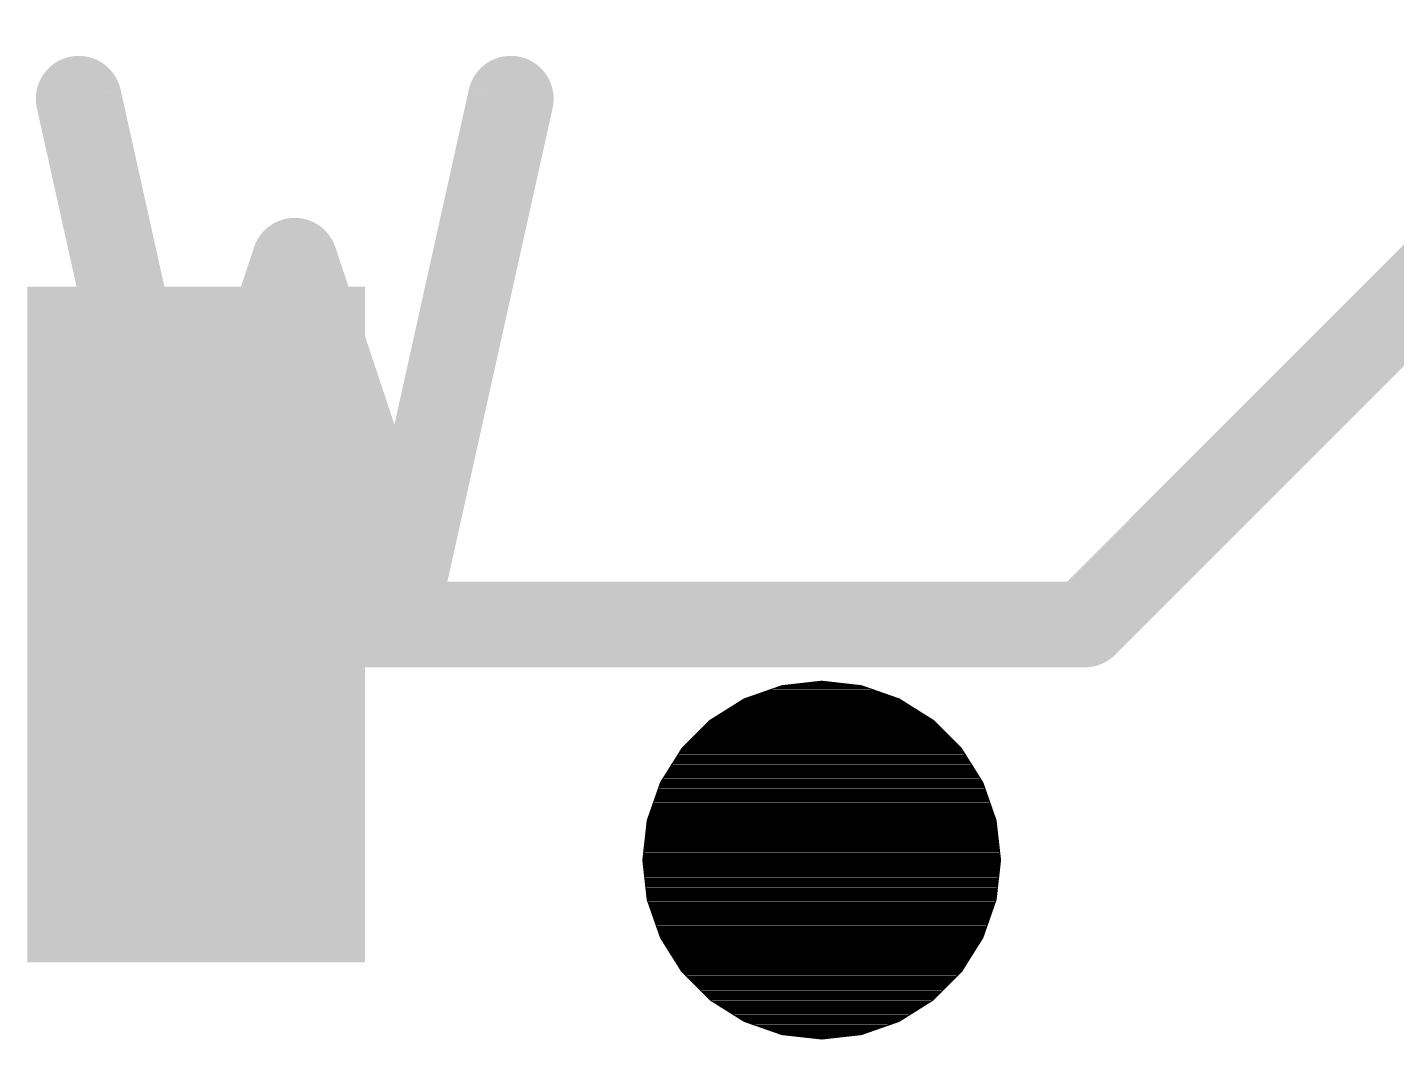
# Model space of a CAD drawing. Extents: x -15.2 to 71.4, y -14.5 to 36.9.
# Drawn here: x 39.705 to 42.138, y 10.952 to 12.751 of the extents above; entities that cross this region are included whole.
import ezdxf

# ---------------------------------------------------------------- set-up
doc = ezdxf.new("R2010")
doc.units = 0
for name, color, linetype in [('1', 12, 'CONTINUOUS'), ('21', 41, 'CONTINUOUS'), ('22', 40, 'CONTINUOUS'), ('51', 53, 'CONTINUOUS')]:
    doc.layers.add(name, color=color, linetype=linetype)

# ---------------------------------------------------------------- blocks, each defined once
blk = doc.blocks.new('RECT')
blk.add_solid([(-0.5, -0.5), (0.5, -0.5), (-0.5, 0.5), (0.5, 0.5)])

msp = doc.modelspace()

# ---------------------------------------------------------------- linework, layer by layer
at = {"layer": '1', "const_width": 0.1524}
for points in [[(43.014, 13.12), (41.584, 11.69)], [(41.584, 11.69), (40.005, 11.69)]]:
    msp.add_lwpolyline(points, dxfattribs=at)
at = {"layer": '1', "const_width": 0.0762}
for points in [[(40.005, 11.7281, 1), (40.005, 11.6519)], [(41.5571, 11.7169, 1), (41.6109, 11.6631)], [(41.584, 11.6519, 1), (41.584, 11.7281)]]:
    msp.add_lwpolyline(points, format="xyb", dxfattribs=at)
at = {"layer": '21', "const_width": 0.0025}
for points in [[(41.0456, 11.5808), (40.9785, 11.5573)], [(41.0438, 11.5802), (41.1887, 11.5802)], [(41.1163, 11.5888), (41.0456, 11.5808)], [(41.0626, 11.5827), (41.1699, 11.5827)], [(41.0852, 11.5853), (41.1473, 11.5853)], [(41.1077, 11.5878), (41.1248, 11.5878)], [(41.1869, 11.5808), (41.1163, 11.5888)], [(41.254, 11.5573), (41.1869, 11.5808)], [(40.9785, 11.5573), (40.9183, 11.5195)], [(40.9744, 11.5548), (41.2581, 11.5548)], [(40.9785, 11.5573), (41.254, 11.5573)], [(40.9857, 11.5598), (41.2468, 11.5598)], [(40.993, 11.5624), (41.2395, 11.5624)], [(41.0003, 11.5649), (41.2322, 11.5649)], [(41.0075, 11.5675), (41.225, 11.5675)], [(41.0148, 11.57), (41.2177, 11.57)], [(41.022, 11.5725), (41.2105, 11.5725)], [(41.0293, 11.5751), (41.2032, 11.5751)], [(41.0366, 11.5776), (41.1959, 11.5776)], [(41.3142, 11.5195), (41.254, 11.5573)], [(40.9381, 11.5319), (41.2945, 11.5319)], [(40.9421, 11.5344), (41.2904, 11.5344)], [(40.9461, 11.537), (41.2864, 11.537)], [(40.9502, 11.5395), (41.2823, 11.5395)], [(40.9542, 11.5421), (41.2783, 11.5421)], [(40.9583, 11.5446), (41.2742, 11.5446)], [(40.9623, 11.5471), (41.2702, 11.5471)], [(40.9664, 11.5497), (41.2661, 11.5497)], [(40.9704, 11.5522), (41.2621, 11.5522)], [(40.9183, 11.5195), (40.868, 11.4692)], [(40.9053, 11.5065), (41.3272, 11.5065)], [(40.9078, 11.509), (41.3247, 11.509)], [(40.9104, 11.5116), (41.3221, 11.5116)], [(40.9129, 11.5141), (41.3196, 11.5141)], [(40.9155, 11.5167), (41.317, 11.5167)], [(40.918, 11.5192), (41.3145, 11.5192)], [(40.9219, 11.5217), (41.3106, 11.5217)], [(40.9259, 11.5243), (41.3066, 11.5243)], [(40.93, 11.5268), (41.3025, 11.5268)], [(40.934, 11.5294), (41.2985, 11.5294)], [(41.3645, 11.4692), (41.3142, 11.5195)], [(40.8824, 11.4836), (41.3501, 11.4836)], [(40.885, 11.4862), (41.3475, 11.4862)], [(40.8875, 11.4887), (41.345, 11.4887)], [(40.8901, 11.4912), (41.3424, 11.4912)], [(40.8926, 11.4938), (41.3399, 11.4938)], [(40.8951, 11.4963), (41.3374, 11.4963)], [(40.8977, 11.4989), (41.3348, 11.4989)], [(40.9002, 11.5014), (41.3323, 11.5014)], [(40.9028, 11.5039), (41.3297, 11.5039)], [(40.868, 11.4692), (40.8302, 11.409)], [(40.8611, 11.4582), (41.3714, 11.4582)], [(40.8627, 11.4608), (41.3698, 11.4608)], [(40.8643, 11.4633), (41.3682, 11.4633)], [(40.8659, 11.4658), (41.3666, 11.4658)], [(40.8675, 11.4684), (41.365, 11.4684)], [(40.8697, 11.4709), (41.3628, 11.4709)], [(40.8723, 11.4735), (41.3602, 11.4735)], [(40.8748, 11.476), (41.3577, 11.476)], [(40.8774, 11.4785), (41.3551, 11.4785)], [(40.8799, 11.4811), (41.3526, 11.4811)], [(41.4023, 11.409), (41.3645, 11.4692)], [(40.8467, 11.4354), (41.3858, 11.4354)], [(40.8483, 11.4379), (41.3842, 11.4379)], [(40.8499, 11.4404), (41.3826, 11.4404)], [(40.8515, 11.443), (41.381, 11.443)], [(40.8531, 11.4455), (41.3794, 11.4455)], [(40.8547, 11.4481), (41.3778, 11.4481)], [(40.8563, 11.4506), (41.3762, 11.4506)], [(40.8579, 11.4531), (41.3746, 11.4531)], [(40.8595, 11.4557), (41.373, 11.4557)], [(40.8302, 11.409), (40.8067, 11.3419)], [(40.8308, 11.4099), (41.4017, 11.4099)], [(40.8324, 11.4125), (41.4001, 11.4125)], [(40.834, 11.415), (41.3985, 11.415)], [(40.8356, 11.4176), (41.3969, 11.4176)], [(40.8372, 11.4201), (41.3953, 11.4201)], [(40.8388, 11.4227), (41.3937, 11.4227)], [(40.8404, 11.4252), (41.3921, 11.4252)], [(40.842, 11.4277), (41.3905, 11.4277)], [(40.8436, 11.4303), (41.3889, 11.4303)], [(40.8452, 11.4328), (41.3874, 11.4328)], [(41.4258, 11.3419), (41.4023, 11.409)], [(40.8216, 11.3845), (41.4109, 11.3845)], [(40.8225, 11.3871), (41.41, 11.3871)], [(40.8234, 11.3896), (41.4091, 11.3896)], [(40.8243, 11.3922), (41.4082, 11.3922)], [(40.8252, 11.3947), (41.4073, 11.3947)], [(40.8261, 11.3972), (41.4064, 11.3972)], [(40.827, 11.3998), (41.4055, 11.3998)], [(40.8279, 11.4023), (41.4046, 11.4023)], [(40.8287, 11.4049), (41.4038, 11.4049)], [(40.8296, 11.4074), (41.4029, 11.4074)], [(40.8136, 11.3617), (41.4189, 11.3617)], [(40.8145, 11.3642), (41.418, 11.3642)], [(40.8154, 11.3668), (41.4171, 11.3668)], [(40.8163, 11.3693), (41.4162, 11.3693)], [(40.8172, 11.3718), (41.4153, 11.3718)], [(40.8181, 11.3744), (41.4144, 11.3744)], [(40.819, 11.3769), (41.4135, 11.3769)], [(40.8199, 11.3795), (41.4126, 11.3795)], [(40.8207, 11.382), (41.4118, 11.382)], [(40.8067, 11.3419), (40.7988, 11.2713)], [(40.8061, 11.3363), (41.4264, 11.3363)], [(40.8064, 11.3388), (41.4261, 11.3388)], [(40.8067, 11.3414), (41.4259, 11.3414)], [(40.8074, 11.3439), (41.4251, 11.3439)], [(40.8083, 11.3464), (41.4242, 11.3464)], [(40.8092, 11.349), (41.4233, 11.349)], [(40.8101, 11.3515), (41.4224, 11.3515)], [(40.811, 11.3541), (41.4215, 11.3541)], [(40.8119, 11.3566), (41.4207, 11.3566)], [(40.8127, 11.3591), (41.4198, 11.3591)], [(41.4338, 11.2713), (41.4258, 11.3419)], [(40.8035, 11.3134), (41.429, 11.3134)], [(40.8038, 11.3159), (41.4287, 11.3159)], [(40.8041, 11.3185), (41.4284, 11.3185)], [(40.8044, 11.321), (41.4281, 11.321)], [(40.8046, 11.3236), (41.4279, 11.3236)], [(40.8049, 11.3261), (41.4276, 11.3261)], [(40.8052, 11.3286), (41.4273, 11.3286)], [(40.8055, 11.3312), (41.427, 11.3312)], [(40.8058, 11.3337), (41.4267, 11.3337)], [(40.8006, 11.288), (41.4319, 11.288)], [(40.8009, 11.2905), (41.4316, 11.2905)], [(40.8012, 11.2931), (41.4313, 11.2931)], [(40.8015, 11.2956), (41.431, 11.2956)], [(40.8018, 11.2982), (41.4307, 11.2982)], [(40.8021, 11.3007), (41.4304, 11.3007)], [(40.8024, 11.3032), (41.4301, 11.3032)], [(40.8026, 11.3058), (41.4299, 11.3058)], [(40.8029, 11.3083), (41.4296, 11.3083)], [(40.8032, 11.3109), (41.4293, 11.3109)], [(40.7988, 11.2713), (40.8067, 11.2006)], [(40.7989, 11.2728), (41.4336, 11.2728)], [(40.7989, 11.2702), (41.4336, 11.2702)], [(40.7992, 11.2753), (41.4333, 11.2753)], [(40.7992, 11.2677), (41.4333, 11.2677)], [(40.7994, 11.2651), (41.4331, 11.2651)], [(40.7995, 11.2778), (41.433, 11.2778)], [(40.7998, 11.2804), (41.4327, 11.2804)], [(40.8001, 11.2829), (41.4324, 11.2829)], [(40.8004, 11.2855), (41.4322, 11.2855)], [(41.4258, 11.2006), (41.4338, 11.2713)], [(40.7997, 11.2626), (41.4328, 11.2626)], [(40.8, 11.26), (41.4325, 11.26)], [(40.8003, 11.2575), (41.4322, 11.2575)], [(40.8006, 11.255), (41.4319, 11.255)], [(40.8009, 11.2524), (41.4316, 11.2524)], [(40.8012, 11.2499), (41.4313, 11.2499)], [(40.8014, 11.2473), (41.4311, 11.2473)], [(40.8017, 11.2448), (41.4308, 11.2448)], [(40.802, 11.2423), (41.4305, 11.2423)], [(40.8023, 11.2397), (41.4302, 11.2397)], [(40.8026, 11.2372), (41.4299, 11.2372)], [(40.8029, 11.2346), (41.4296, 11.2346)], [(40.8032, 11.2321), (41.4293, 11.2321)], [(40.8034, 11.2296), (41.4291, 11.2296)], [(40.8037, 11.227), (41.4288, 11.227)], [(40.804, 11.2245), (41.4285, 11.2245)], [(40.8043, 11.2219), (41.4282, 11.2219)], [(40.8046, 11.2194), (41.4279, 11.2194)], [(40.8049, 11.2169), (41.4276, 11.2169)], [(40.8052, 11.2143), (41.4273, 11.2143)], [(40.8055, 11.2118), (41.427, 11.2118)], [(40.8057, 11.2092), (41.4268, 11.2092)], [(40.806, 11.2067), (41.4265, 11.2067)], [(40.8063, 11.2042), (41.4262, 11.2042)], [(40.8066, 11.2016), (41.4259, 11.2016)], [(40.8067, 11.2006), (40.8302, 11.1335)], [(40.8072, 11.1991), (41.4253, 11.1991)], [(40.8081, 11.1965), (41.4244, 11.1965)], [(40.809, 11.194), (41.4235, 11.194)], [(40.8099, 11.1915), (41.4226, 11.1915)], [(41.4023, 11.1335), (41.4258, 11.2006)], [(40.8108, 11.1889), (41.4217, 11.1889)], [(40.8117, 11.1864), (41.4208, 11.1864)], [(40.8126, 11.1838), (41.4199, 11.1838)], [(40.8135, 11.1813), (41.419, 11.1813)], [(40.8144, 11.1788), (41.4181, 11.1788)], [(40.8152, 11.1762), (41.4173, 11.1762)], [(40.8161, 11.1737), (41.4164, 11.1737)], [(40.817, 11.1711), (41.4155, 11.1711)], [(40.8179, 11.1686), (41.4146, 11.1686)], [(40.8188, 11.166), (41.4137, 11.166)], [(40.8197, 11.1635), (41.4128, 11.1635)], [(40.8206, 11.161), (41.4119, 11.161)], [(40.8215, 11.1584), (41.411, 11.1584)], [(40.8224, 11.1559), (41.4101, 11.1559)], [(40.8232, 11.1533), (41.4093, 11.1533)], [(40.8241, 11.1508), (41.4084, 11.1508)], [(40.825, 11.1483), (41.4075, 11.1483)], [(40.8259, 11.1457), (41.4066, 11.1457)], [(40.8268, 11.1432), (41.4057, 11.1432)], [(40.8277, 11.1406), (41.4048, 11.1406)], [(40.8286, 11.1381), (41.4039, 11.1381)], [(40.8295, 11.1356), (41.403, 11.1356)], [(40.8302, 11.1335), (40.868, 11.0733)], [(40.8305, 11.133), (41.402, 11.133)], [(40.8321, 11.1305), (41.4004, 11.1305)], [(40.8337, 11.1279), (41.3988, 11.1279)], [(40.8353, 11.1254), (41.3972, 11.1254)], [(40.8369, 11.1229), (41.3956, 11.1229)], [(40.8385, 11.1203), (41.394, 11.1203)], [(40.8401, 11.1178), (41.3924, 11.1178)], [(41.3645, 11.0733), (41.4023, 11.1335)], [(40.8417, 11.1152), (41.3908, 11.1152)], [(40.8433, 11.1127), (41.3892, 11.1127)], [(40.8449, 11.1102), (41.3876, 11.1102)], [(40.8465, 11.1076), (41.386, 11.1076)], [(40.848, 11.1051), (41.3845, 11.1051)], [(40.8496, 11.1025), (41.3829, 11.1025)], [(40.8512, 11.1), (41.3813, 11.1)], [(40.8528, 11.0975), (41.3797, 11.0975)], [(40.8544, 11.0949), (41.3781, 11.0949)], [(40.856, 11.0924), (41.3765, 11.0924)], [(40.8576, 11.0898), (41.3749, 11.0898)], [(40.8592, 11.0873), (41.3733, 11.0873)], [(40.8608, 11.0847), (41.3717, 11.0847)], [(40.8624, 11.0822), (41.3701, 11.0822)], [(40.864, 11.0797), (41.3685, 11.0797)], [(40.8656, 11.0771), (41.3669, 11.0771)], [(40.8672, 11.0746), (41.3653, 11.0746)], [(40.868, 11.0733), (40.9183, 11.023)], [(40.8693, 11.072), (41.3632, 11.072)], [(40.8718, 11.0695), (41.3607, 11.0695)], [(41.3142, 11.023), (41.3645, 11.0733)], [(40.8743, 11.067), (41.3582, 11.067)], [(40.8769, 11.0644), (41.3556, 11.0644)], [(40.8794, 11.0619), (41.3531, 11.0619)], [(40.882, 11.0593), (41.3505, 11.0593)], [(40.8845, 11.0568), (41.348, 11.0568)], [(40.8871, 11.0543), (41.3454, 11.0543)], [(40.8896, 11.0517), (41.3429, 11.0517)], [(40.8921, 11.0492), (41.3404, 11.0492)], [(40.8947, 11.0466), (41.3378, 11.0466)], [(40.8972, 11.0441), (41.3353, 11.0441)], [(40.8998, 11.0416), (41.3327, 11.0416)], [(40.9023, 11.039), (41.3302, 11.039)], [(40.9048, 11.0365), (41.3277, 11.0365)], [(40.9074, 11.0339), (41.3251, 11.0339)], [(40.9099, 11.0314), (41.3226, 11.0314)], [(40.9125, 11.0289), (41.32, 11.0289)], [(40.915, 11.0263), (41.3175, 11.0263)], [(40.9175, 11.0238), (41.315, 11.0238)], [(40.9183, 11.023), (40.9785, 10.9852)], [(40.9211, 11.0212), (41.3114, 11.0212)], [(41.254, 10.9852), (41.3142, 11.023)], [(40.9252, 11.0187), (41.3073, 11.0187)], [(40.9292, 11.0161), (41.3033, 11.0161)], [(40.9333, 11.0136), (41.2992, 11.0136)], [(40.9373, 11.0111), (41.2952, 11.0111)], [(40.9413, 11.0085), (41.2911, 11.0085)], [(40.9454, 11.006), (41.2871, 11.006)], [(40.9494, 11.0034), (41.2831, 11.0034)], [(40.9535, 11.0009), (41.279, 11.0009)], [(40.9575, 10.9984), (41.275, 10.9984)], [(40.9616, 10.9958), (41.2709, 10.9958)], [(40.9656, 10.9933), (41.2669, 10.9933)], [(40.9697, 10.9907), (41.2628, 10.9907)], [(40.9737, 10.9882), (41.2588, 10.9882)], [(40.9777, 10.9857), (41.2548, 10.9857)], [(40.9785, 10.9852), (41.0456, 10.9617)], [(40.9844, 10.9831), (41.2481, 10.9831)], [(40.9917, 10.9806), (41.2408, 10.9806)], [(40.9989, 10.978), (41.2336, 10.978)], [(41.0062, 10.9755), (41.2263, 10.9755)], [(41.0134, 10.973), (41.219, 10.973)], [(41.1869, 10.9617), (41.254, 10.9852)], [(41.0207, 10.9704), (41.2118, 10.9704)], [(41.028, 10.9679), (41.2045, 10.9679)], [(41.0352, 10.9653), (41.1973, 10.9653)], [(41.0425, 10.9628), (41.19, 10.9628)], [(41.0456, 10.9617), (41.1163, 10.9538)], [(41.0585, 10.9603), (41.174, 10.9603)], [(41.081, 10.9577), (41.1515, 10.9577)], [(41.1036, 10.9552), (41.1289, 10.9552)], [(41.1163, 10.9538), (41.1869, 10.9617)]]:
    msp.add_lwpolyline(points, dxfattribs=at)
at = {"layer": '21', "const_width": 0.0013}
for points in [[(41.0438, 11.5808, 1), (41.0438, 11.5795)], [(41.0455, 11.5814, 1), (41.0457, 11.5802)], [(41.0458, 11.5802, 1), (41.0454, 11.5814)], [(41.0626, 11.5833, 1), (41.0626, 11.5821)], [(41.0852, 11.5859, 1), (41.0852, 11.5846)], [(41.1077, 11.5884, 1), (41.1077, 11.5872)], [(41.1163, 11.5894, 1), (41.1162, 11.5881)], [(41.1163, 11.5881, 1), (41.1162, 11.5894)], [(41.1248, 11.5872, 1), (41.1248, 11.5884)], [(41.1473, 11.5846, 1), (41.1473, 11.5859)], [(41.1699, 11.5821, 1), (41.1699, 11.5833)], [(41.1871, 11.5814, 1), (41.1867, 11.5802)], [(41.1868, 11.5802, 1), (41.187, 11.5814)], [(41.1887, 11.5795, 1), (41.1887, 11.5808)], [(40.9744, 11.5554, 1), (40.9744, 11.5541)], [(40.9783, 11.5579, 1), (40.9787, 11.5567)], [(40.9785, 11.5579, 1), (40.9785, 11.5567)], [(40.9788, 11.5568, 1), (40.9782, 11.5578)], [(40.9857, 11.5605, 1), (40.9857, 11.5592)], [(40.993, 11.563, 1), (40.993, 11.5617)], [(41.0003, 11.5656, 1), (41.0003, 11.5643)], [(41.0075, 11.5681, 1), (41.0075, 11.5668)], [(41.0148, 11.5706, 1), (41.0148, 11.5694)], [(41.022, 11.5732, 1), (41.022, 11.5719)], [(41.0293, 11.5757, 1), (41.0293, 11.5745)], [(41.0366, 11.5783, 1), (41.0366, 11.577)], [(41.1959, 11.577, 1), (41.1959, 11.5783)], [(41.2032, 11.5745, 1), (41.2032, 11.5757)], [(41.2105, 11.5719, 1), (41.2105, 11.5732)], [(41.2177, 11.5694, 1), (41.2177, 11.5706)], [(41.225, 11.5668, 1), (41.225, 11.5681)], [(41.2322, 11.5643, 1), (41.2322, 11.5656)], [(41.2395, 11.5617, 1), (41.2395, 11.563)], [(41.2468, 11.5592, 1), (41.2468, 11.5605)], [(41.2543, 11.5578, 1), (41.2537, 11.5568)], [(41.2538, 11.5567, 1), (41.2542, 11.5579)], [(41.254, 11.5567, 1), (41.254, 11.5579)], [(41.2581, 11.5541, 1), (41.2581, 11.5554)], [(40.9381, 11.5325, 1), (40.9381, 11.5313)], [(40.9421, 11.5351, 1), (40.9421, 11.5338)], [(40.9461, 11.5376, 1), (40.9461, 11.5363)], [(40.9502, 11.5402, 1), (40.9502, 11.5389)], [(40.9542, 11.5427, 1), (40.9542, 11.5414)], [(40.9583, 11.5452, 1), (40.9583, 11.544)], [(40.9623, 11.5478, 1), (40.9623, 11.5465)], [(40.9664, 11.5503, 1), (40.9664, 11.549)], [(40.9704, 11.5529, 1), (40.9704, 11.5516)], [(41.2621, 11.5516, 1), (41.2621, 11.5529)], [(41.2661, 11.549, 1), (41.2661, 11.5503)], [(41.2702, 11.5465, 1), (41.2702, 11.5478)], [(41.2742, 11.544, 1), (41.2742, 11.5452)], [(41.2783, 11.5414, 1), (41.2783, 11.5427)], [(41.2823, 11.5389, 1), (41.2823, 11.5402)], [(41.2864, 11.5363, 1), (41.2864, 11.5376)], [(41.2904, 11.5338, 1), (41.2904, 11.5351)], [(41.2945, 11.5313, 1), (41.2945, 11.5325)], [(40.9053, 11.5071, 1), (40.9053, 11.5059)], [(40.9078, 11.5097, 1), (40.9078, 11.5084)], [(40.9104, 11.5122, 1), (40.9104, 11.5109)], [(40.9129, 11.5147, 1), (40.9129, 11.5135)], [(40.9155, 11.5173, 1), (40.9155, 11.516)], [(40.918, 11.5198, 1), (40.918, 11.5186)], [(40.918, 11.52, 1), (40.9186, 11.5189)], [(40.9187, 11.519, 1), (40.9178, 11.5199)], [(40.9219, 11.5224, 1), (40.9219, 11.5211)], [(40.9259, 11.5249, 1), (40.9259, 11.5236)], [(40.93, 11.5275, 1), (40.93, 11.5262)], [(40.934, 11.53, 1), (40.934, 11.5287)], [(41.2985, 11.5287, 1), (41.2985, 11.53)], [(41.3025, 11.5262, 1), (41.3025, 11.5275)], [(41.3066, 11.5236, 1), (41.3066, 11.5249)], [(41.3106, 11.5211, 1), (41.3106, 11.5224)], [(41.3147, 11.5199, 1), (41.3138, 11.519)], [(41.3139, 11.5189, 1), (41.3145, 11.52)], [(41.3145, 11.5186, 1), (41.3145, 11.5198)], [(41.317, 11.516, 1), (41.317, 11.5173)], [(41.3196, 11.5135, 1), (41.3196, 11.5147)], [(41.3221, 11.5109, 1), (41.3221, 11.5122)], [(41.3247, 11.5084, 1), (41.3247, 11.5097)], [(41.3272, 11.5059, 1), (41.3272, 11.5071)], [(40.8824, 11.4843, 1), (40.8824, 11.483)], [(40.885, 11.4868, 1), (40.885, 11.4855)], [(40.8875, 11.4893, 1), (40.8875, 11.4881)], [(40.8901, 11.4919, 1), (40.8901, 11.4906)], [(40.8926, 11.4944, 1), (40.8926, 11.4932)], [(40.8951, 11.497, 1), (40.8951, 11.4957)], [(40.8977, 11.4995, 1), (40.8977, 11.4982)], [(40.9002, 11.502, 1), (40.9002, 11.5008)], [(40.9028, 11.5046, 1), (40.9028, 11.5033)], [(41.3297, 11.5033, 1), (41.3297, 11.5046)], [(41.3323, 11.5008, 1), (41.3323, 11.502)], [(41.3348, 11.4982, 1), (41.3348, 11.4995)], [(41.3374, 11.4957, 1), (41.3374, 11.497)], [(41.3399, 11.4932, 1), (41.3399, 11.4944)], [(41.3424, 11.4906, 1), (41.3424, 11.4919)], [(41.345, 11.4881, 1), (41.345, 11.4893)], [(41.3475, 11.4855, 1), (41.3475, 11.4868)], [(41.3501, 11.483, 1), (41.3501, 11.4843)], [(40.8611, 11.4589, 1), (40.8611, 11.4576)], [(40.8627, 11.4614, 1), (40.8627, 11.4601)], [(40.8643, 11.4639, 1), (40.8643, 11.4627)], [(40.8659, 11.4665, 1), (40.8659, 11.4652)], [(40.8675, 11.469, 1), (40.8675, 11.4677)], [(40.8686, 11.4689, 1), (40.8675, 11.4695)], [(40.8676, 11.4697, 1), (40.8685, 11.4688)], [(40.8697, 11.4716, 1), (40.8697, 11.4703)], [(40.8723, 11.4741, 1), (40.8723, 11.4728)], [(40.8748, 11.4766, 1), (40.8748, 11.4754)], [(40.8774, 11.4792, 1), (40.8774, 11.4779)], [(40.8799, 11.4817, 1), (40.8799, 11.4804)], [(41.3526, 11.4804, 1), (41.3526, 11.4817)], [(41.3551, 11.4779, 1), (41.3551, 11.4792)], [(41.3577, 11.4754, 1), (41.3577, 11.4766)], [(41.3602, 11.4728, 1), (41.3602, 11.4741)], [(41.3628, 11.4703, 1), (41.3628, 11.4716)], [(41.365, 11.4695, 1), (41.3639, 11.4689)], [(41.364, 11.4688, 1), (41.3649, 11.4697)], [(41.365, 11.4677, 1), (41.365, 11.469)], [(41.3666, 11.4652, 1), (41.3666, 11.4665)], [(41.3682, 11.4627, 1), (41.3682, 11.4639)], [(41.3698, 11.4601, 1), (41.3698, 11.4614)], [(41.3714, 11.4576, 1), (41.3714, 11.4589)], [(40.8467, 11.436, 1), (40.8467, 11.4347)], [(40.8483, 11.4385, 1), (40.8483, 11.4373)], [(40.8499, 11.4411, 1), (40.8499, 11.4398)], [(40.8515, 11.4436, 1), (40.8515, 11.4423)], [(40.8531, 11.4462, 1), (40.8531, 11.4449)], [(40.8547, 11.4487, 1), (40.8547, 11.4474)], [(40.8563, 11.4512, 1), (40.8563, 11.45)], [(40.8579, 11.4538, 1), (40.8579, 11.4525)], [(40.8595, 11.4563, 1), (40.8595, 11.455)], [(41.373, 11.455, 1), (41.373, 11.4563)], [(41.3746, 11.4525, 1), (41.3746, 11.4538)], [(41.3762, 11.45, 1), (41.3762, 11.4512)], [(41.3778, 11.4474, 1), (41.3778, 11.4487)], [(41.3794, 11.4449, 1), (41.3794, 11.4462)], [(41.381, 11.4423, 1), (41.381, 11.4436)], [(41.3826, 11.4398, 1), (41.3826, 11.4411)], [(41.3842, 11.4373, 1), (41.3842, 11.4385)], [(41.3858, 11.4347, 1), (41.3858, 11.436)], [(40.8308, 11.4088, 1), (40.8296, 11.4092)], [(40.8297, 11.4093, 1), (40.8307, 11.4087)], [(40.8308, 11.4106, 1), (40.8308, 11.4093)], [(40.8324, 11.4131, 1), (40.8324, 11.4119)], [(40.834, 11.4157, 1), (40.834, 11.4144)], [(40.8356, 11.4182, 1), (40.8356, 11.4169)], [(40.8372, 11.4207, 1), (40.8372, 11.4195)], [(40.8388, 11.4233, 1), (40.8388, 11.422)], [(40.8404, 11.4258, 1), (40.8404, 11.4246)], [(40.842, 11.4284, 1), (40.842, 11.4271)], [(40.8436, 11.4309, 1), (40.8436, 11.4296)], [(40.8452, 11.4334, 1), (40.8452, 11.4322)], [(41.3874, 11.4322, 1), (41.3874, 11.4334)], [(41.3889, 11.4296, 1), (41.3889, 11.4309)], [(41.3905, 11.4271, 1), (41.3905, 11.4284)], [(41.3921, 11.4246, 1), (41.3921, 11.4258)], [(41.3937, 11.422, 1), (41.3937, 11.4233)], [(41.3953, 11.4195, 1), (41.3953, 11.4207)], [(41.3969, 11.4169, 1), (41.3969, 11.4182)], [(41.3985, 11.4144, 1), (41.3985, 11.4157)], [(41.4001, 11.4119, 1), (41.4001, 11.4131)], [(41.4017, 11.4093, 1), (41.4017, 11.4106)], [(41.4029, 11.4092, 1), (41.4017, 11.4088)], [(41.4018, 11.4087, 1), (41.4028, 11.4093)], [(40.8216, 11.3852, 1), (40.8216, 11.3839)], [(40.8225, 11.3877, 1), (40.8225, 11.3864)], [(40.8234, 11.3903, 1), (40.8234, 11.389)], [(40.8243, 11.3928, 1), (40.8243, 11.3915)], [(40.8252, 11.3953, 1), (40.8252, 11.3941)], [(40.8261, 11.3979, 1), (40.8261, 11.3966)], [(40.827, 11.4004, 1), (40.827, 11.3991)], [(40.8279, 11.403, 1), (40.8279, 11.4017)], [(40.8287, 11.4055, 1), (40.8287, 11.4042)], [(40.8296, 11.408, 1), (40.8296, 11.4068)], [(41.4029, 11.4068, 1), (41.4029, 11.408)], [(41.4038, 11.4042, 1), (41.4038, 11.4055)], [(41.4046, 11.4017, 1), (41.4046, 11.403)], [(41.4055, 11.3991, 1), (41.4055, 11.4004)], [(41.4064, 11.3966, 1), (41.4064, 11.3979)], [(41.4073, 11.3941, 1), (41.4073, 11.3953)], [(41.4082, 11.3915, 1), (41.4082, 11.3928)], [(41.4091, 11.389, 1), (41.4091, 11.3903)], [(41.41, 11.3864, 1), (41.41, 11.3877)], [(41.4109, 11.3839, 1), (41.4109, 11.3852)], [(40.8136, 11.3623, 1), (40.8136, 11.361)], [(40.8145, 11.3649, 1), (40.8145, 11.3636)], [(40.8154, 11.3674, 1), (40.8154, 11.3661)], [(40.8163, 11.3699, 1), (40.8163, 11.3687)], [(40.8172, 11.3725, 1), (40.8172, 11.3712)], [(40.8181, 11.375, 1), (40.8181, 11.3737)], [(40.819, 11.3776, 1), (40.819, 11.3763)], [(40.8199, 11.3801, 1), (40.8199, 11.3788)], [(40.8207, 11.3826, 1), (40.8207, 11.3814)], [(41.4118, 11.3814, 1), (41.4118, 11.3826)], [(41.4126, 11.3788, 1), (41.4126, 11.3801)], [(41.4135, 11.3763, 1), (41.4135, 11.3776)], [(41.4144, 11.3737, 1), (41.4144, 11.375)], [(41.4153, 11.3712, 1), (41.4153, 11.3725)], [(41.4162, 11.3687, 1), (41.4162, 11.3699)], [(41.4171, 11.3661, 1), (41.4171, 11.3674)], [(41.418, 11.3636, 1), (41.418, 11.3649)], [(41.4189, 11.361, 1), (41.4189, 11.3623)], [(40.8061, 11.3369, 1), (40.8061, 11.3356)], [(40.8064, 11.3394, 1), (40.8064, 11.3382)], [(40.8061, 11.3421, 1), (40.8073, 11.3417)], [(40.8067, 11.342, 1), (40.8067, 11.3407)], [(40.8073, 11.3418, 1), (40.8061, 11.342)], [(40.8074, 11.3445, 1), (40.8074, 11.3433)], [(40.8083, 11.3471, 1), (40.8083, 11.3458)], [(40.8092, 11.3496, 1), (40.8092, 11.3483)], [(40.8101, 11.3521, 1), (40.8101, 11.3509)], [(40.811, 11.3547, 1), (40.811, 11.3534)], [(40.8119, 11.3572, 1), (40.8119, 11.356)], [(40.8127, 11.3598, 1), (40.8127, 11.3585)], [(41.4198, 11.3585, 1), (41.4198, 11.3598)], [(41.4207, 11.356, 1), (41.4207, 11.3572)], [(41.4215, 11.3534, 1), (41.4215, 11.3547)], [(41.4224, 11.3509, 1), (41.4224, 11.3521)], [(41.4233, 11.3483, 1), (41.4233, 11.3496)], [(41.4242, 11.3458, 1), (41.4242, 11.3471)], [(41.4251, 11.3433, 1), (41.4251, 11.3445)], [(41.4264, 11.342, 1), (41.4252, 11.3418)], [(41.4252, 11.3417, 1), (41.4264, 11.3421)], [(41.4259, 11.3407, 1), (41.4259, 11.342)], [(41.4261, 11.3382, 1), (41.4261, 11.3394)], [(41.4264, 11.3356, 1), (41.4264, 11.3369)], [(40.8035, 11.314, 1), (40.8035, 11.3128)], [(40.8038, 11.3166, 1), (40.8038, 11.3153)], [(40.8041, 11.3191, 1), (40.8041, 11.3178)], [(40.8044, 11.3217, 1), (40.8044, 11.3204)], [(40.8046, 11.3242, 1), (40.8046, 11.3229)], [(40.8049, 11.3267, 1), (40.8049, 11.3255)], [(40.8052, 11.3293, 1), (40.8052, 11.328)], [(40.8055, 11.3318, 1), (40.8055, 11.3306)], [(40.8058, 11.3344, 1), (40.8058, 11.3331)], [(41.4267, 11.3331, 1), (41.4267, 11.3344)], [(41.427, 11.3306, 1), (41.427, 11.3318)], [(41.4273, 11.328, 1), (41.4273, 11.3293)], [(41.4276, 11.3255, 1), (41.4276, 11.3267)], [(41.4279, 11.3229, 1), (41.4279, 11.3242)], [(41.4281, 11.3204, 1), (41.4281, 11.3217)], [(41.4284, 11.3178, 1), (41.4284, 11.3191)], [(41.4287, 11.3153, 1), (41.4287, 11.3166)], [(41.429, 11.3128, 1), (41.429, 11.314)], [(40.8006, 11.2886, 1), (40.8006, 11.2874)], [(40.8009, 11.2912, 1), (40.8009, 11.2899)], [(40.8012, 11.2937, 1), (40.8012, 11.2924)], [(40.8015, 11.2963, 1), (40.8015, 11.295)], [(40.8018, 11.2988, 1), (40.8018, 11.2975)], [(40.8021, 11.3013, 1), (40.8021, 11.3001)], [(40.8024, 11.3039, 1), (40.8024, 11.3026)], [(40.8026, 11.3064, 1), (40.8026, 11.3051)], [(40.8029, 11.309, 1), (40.8029, 11.3077)], [(40.8032, 11.3115, 1), (40.8032, 11.3102)], [(41.4293, 11.3102, 1), (41.4293, 11.3115)], [(41.4296, 11.3077, 1), (41.4296, 11.309)], [(41.4299, 11.3051, 1), (41.4299, 11.3064)], [(41.4301, 11.3026, 1), (41.4301, 11.3039)], [(41.4304, 11.3001, 1), (41.4304, 11.3013)], [(41.4307, 11.2975, 1), (41.4307, 11.2988)], [(41.431, 11.295, 1), (41.431, 11.2963)], [(41.4313, 11.2924, 1), (41.4313, 11.2937)], [(41.4316, 11.2899, 1), (41.4316, 11.2912)], [(41.4319, 11.2874, 1), (41.4319, 11.2886)], [(40.7994, 11.2713, 1), (40.7981, 11.2712)], [(40.7981, 11.2713, 1), (40.7994, 11.2712)], [(40.7989, 11.2734, 1), (40.7989, 11.2721)], [(40.7989, 11.2708, 1), (40.7989, 11.2696)], [(40.7992, 11.2683, 1), (40.7992, 11.267)], [(40.7992, 11.2759, 1), (40.7992, 11.2747)], [(40.7994, 11.2658, 1), (40.7994, 11.2645)], [(40.7995, 11.2785, 1), (40.7995, 11.2772)], [(40.7998, 11.281, 1), (40.7998, 11.2797)], [(40.8001, 11.2836, 1), (40.8001, 11.2823)], [(40.8004, 11.2861, 1), (40.8004, 11.2848)], [(41.4322, 11.2848, 1), (41.4322, 11.2861)], [(41.4324, 11.2823, 1), (41.4324, 11.2836)], [(41.4327, 11.2797, 1), (41.4327, 11.281)], [(41.433, 11.2772, 1), (41.433, 11.2785)], [(41.4344, 11.2712, 1), (41.4331, 11.2713)], [(41.4331, 11.2712, 1), (41.4344, 11.2713)], [(41.4331, 11.2645, 1), (41.4331, 11.2658)], [(41.4333, 11.2747, 1), (41.4333, 11.2759)], [(41.4333, 11.267, 1), (41.4333, 11.2683)], [(41.4336, 11.2721, 1), (41.4336, 11.2734)], [(41.4336, 11.2696, 1), (41.4336, 11.2708)], [(40.7997, 11.2632, 1), (40.7997, 11.262)], [(40.8, 11.2607, 1), (40.8, 11.2594)], [(40.8003, 11.2581, 1), (40.8003, 11.2569)], [(40.8006, 11.2556, 1), (40.8006, 11.2543)], [(40.8009, 11.2531, 1), (40.8009, 11.2518)], [(40.8012, 11.2505, 1), (40.8012, 11.2493)], [(40.8014, 11.248, 1), (40.8014, 11.2467)], [(40.8017, 11.2454, 1), (40.8017, 11.2442)], [(40.802, 11.2429, 1), (40.802, 11.2416)], [(40.8023, 11.2404, 1), (40.8023, 11.2391)], [(41.4302, 11.2391, 1), (41.4302, 11.2404)], [(41.4305, 11.2416, 1), (41.4305, 11.2429)], [(41.4308, 11.2442, 1), (41.4308, 11.2454)], [(41.4311, 11.2467, 1), (41.4311, 11.248)], [(41.4313, 11.2493, 1), (41.4313, 11.2505)], [(41.4316, 11.2518, 1), (41.4316, 11.2531)], [(41.4319, 11.2543, 1), (41.4319, 11.2556)], [(41.4322, 11.2569, 1), (41.4322, 11.2581)], [(41.4325, 11.2594, 1), (41.4325, 11.2607)], [(41.4328, 11.262, 1), (41.4328, 11.2632)], [(40.8026, 11.2378, 1), (40.8026, 11.2365)], [(40.8029, 11.2353, 1), (40.8029, 11.234)], [(40.8032, 11.2327, 1), (40.8032, 11.2315)], [(40.8034, 11.2302, 1), (40.8034, 11.2289)], [(40.8037, 11.2277, 1), (40.8037, 11.2264)], [(40.804, 11.2251, 1), (40.804, 11.2238)], [(40.8043, 11.2226, 1), (40.8043, 11.2213)], [(40.8046, 11.22, 1), (40.8046, 11.2188)], [(40.8049, 11.2175, 1), (40.8049, 11.2162)], [(40.8052, 11.215, 1), (40.8052, 11.2137)], [(41.4273, 11.2137, 1), (41.4273, 11.215)], [(41.4276, 11.2162, 1), (41.4276, 11.2175)], [(41.4279, 11.2188, 1), (41.4279, 11.22)], [(41.4282, 11.2213, 1), (41.4282, 11.2226)], [(41.4285, 11.2238, 1), (41.4285, 11.2251)], [(41.4288, 11.2264, 1), (41.4288, 11.2277)], [(41.4291, 11.2289, 1), (41.4291, 11.2302)], [(41.4293, 11.2315, 1), (41.4293, 11.2327)], [(41.4296, 11.234, 1), (41.4296, 11.2353)], [(41.4299, 11.2365, 1), (41.4299, 11.2378)], [(40.8055, 11.2124, 1), (40.8055, 11.2111)], [(40.8057, 11.2099, 1), (40.8057, 11.2086)], [(40.806, 11.2073, 1), (40.806, 11.2061)], [(40.8063, 11.2048, 1), (40.8063, 11.2035)], [(40.8066, 11.2023, 1), (40.8066, 11.201)], [(40.8073, 11.2008, 1), (40.8061, 11.2004)], [(40.8061, 11.2005, 1), (40.8073, 11.2007)], [(40.8072, 11.1997, 1), (40.8072, 11.1984)], [(40.8081, 11.1972, 1), (40.8081, 11.1959)], [(40.809, 11.1946, 1), (40.809, 11.1934)], [(40.8099, 11.1921, 1), (40.8099, 11.1908)], [(41.4226, 11.1908, 1), (41.4226, 11.1921)], [(41.4235, 11.1934, 1), (41.4235, 11.1946)], [(41.4244, 11.1959, 1), (41.4244, 11.1972)], [(41.4264, 11.2004, 1), (41.4252, 11.2008)], [(41.4252, 11.2007, 1), (41.4264, 11.2005)], [(41.4253, 11.1984, 1), (41.4253, 11.1997)], [(41.4259, 11.201, 1), (41.4259, 11.2023)], [(41.4262, 11.2035, 1), (41.4262, 11.2048)], [(41.4265, 11.2061, 1), (41.4265, 11.2073)], [(41.4268, 11.2086, 1), (41.4268, 11.2099)], [(41.427, 11.2111, 1), (41.427, 11.2124)], [(40.8108, 11.1895, 1), (40.8108, 11.1883)], [(40.8117, 11.187, 1), (40.8117, 11.1857)], [(40.8126, 11.1845, 1), (40.8126, 11.1832)], [(40.8135, 11.1819, 1), (40.8135, 11.1807)], [(40.8144, 11.1794, 1), (40.8144, 11.1781)], [(40.8152, 11.1768, 1), (40.8152, 11.1756)], [(40.8161, 11.1743, 1), (40.8161, 11.173)], [(40.817, 11.1718, 1), (40.817, 11.1705)], [(40.8179, 11.1692, 1), (40.8179, 11.168)], [(40.8188, 11.1667, 1), (40.8188, 11.1654)], [(41.4137, 11.1654, 1), (41.4137, 11.1667)], [(41.4146, 11.168, 1), (41.4146, 11.1692)], [(41.4155, 11.1705, 1), (41.4155, 11.1718)], [(41.4164, 11.173, 1), (41.4164, 11.1743)], [(41.4173, 11.1756, 1), (41.4173, 11.1768)], [(41.4181, 11.1781, 1), (41.4181, 11.1794)], [(41.419, 11.1807, 1), (41.419, 11.1819)], [(41.4199, 11.1832, 1), (41.4199, 11.1845)], [(41.4208, 11.1857, 1), (41.4208, 11.187)], [(41.4217, 11.1883, 1), (41.4217, 11.1895)], [(40.8197, 11.1641, 1), (40.8197, 11.1629)], [(40.8206, 11.1616, 1), (40.8206, 11.1603)], [(40.8215, 11.1591, 1), (40.8215, 11.1578)], [(40.8224, 11.1565, 1), (40.8224, 11.1552)], [(40.8232, 11.154, 1), (40.8232, 11.1527)], [(40.8241, 11.1514, 1), (40.8241, 11.1502)], [(40.825, 11.1489, 1), (40.825, 11.1476)], [(40.8259, 11.1464, 1), (40.8259, 11.1451)], [(40.8268, 11.1438, 1), (40.8268, 11.1425)], [(41.4057, 11.1425, 1), (41.4057, 11.1438)], [(41.4066, 11.1451, 1), (41.4066, 11.1464)], [(41.4075, 11.1476, 1), (41.4075, 11.1489)], [(41.4084, 11.1502, 1), (41.4084, 11.1514)], [(41.4093, 11.1527, 1), (41.4093, 11.154)], [(41.4101, 11.1552, 1), (41.4101, 11.1565)], [(41.411, 11.1578, 1), (41.411, 11.1591)], [(41.4119, 11.1603, 1), (41.4119, 11.1616)], [(41.4128, 11.1629, 1), (41.4128, 11.1641)], [(40.8277, 11.1413, 1), (40.8277, 11.14)], [(40.8286, 11.1387, 1), (40.8286, 11.1375)], [(40.8295, 11.1362, 1), (40.8295, 11.1349)], [(40.8296, 11.1333, 1), (40.8308, 11.1337)], [(40.8307, 11.1338, 1), (40.8297, 11.1332)], [(40.8305, 11.1337, 1), (40.8305, 11.1324)], [(40.8321, 11.1311, 1), (40.8321, 11.1298)], [(40.8337, 11.1286, 1), (40.8337, 11.1273)], [(40.8353, 11.126, 1), (40.8353, 11.1248)], [(40.8369, 11.1235, 1), (40.8369, 11.1222)], [(40.8385, 11.121, 1), (40.8385, 11.1197)], [(40.8401, 11.1184, 1), (40.8401, 11.1171)], [(41.3924, 11.1171, 1), (41.3924, 11.1184)], [(41.394, 11.1197, 1), (41.394, 11.121)], [(41.3956, 11.1222, 1), (41.3956, 11.1235)], [(41.3972, 11.1248, 1), (41.3972, 11.126)], [(41.3988, 11.1273, 1), (41.3988, 11.1286)], [(41.4004, 11.1298, 1), (41.4004, 11.1311)], [(41.4017, 11.1337, 1), (41.4029, 11.1333)], [(41.4028, 11.1332, 1), (41.4018, 11.1338)], [(41.402, 11.1324, 1), (41.402, 11.1337)], [(41.403, 11.1349, 1), (41.403, 11.1362)], [(41.4039, 11.1375, 1), (41.4039, 11.1387)], [(41.4048, 11.14, 1), (41.4048, 11.1413)], [(40.8417, 11.1159, 1), (40.8417, 11.1146)], [(40.8433, 11.1133, 1), (40.8433, 11.1121)], [(40.8449, 11.1108, 1), (40.8449, 11.1095)], [(40.8465, 11.1082, 1), (40.8465, 11.107)], [(40.848, 11.1057, 1), (40.848, 11.1044)], [(40.8496, 11.1032, 1), (40.8496, 11.1019)], [(40.8512, 11.1006, 1), (40.8512, 11.0994)], [(40.8528, 11.0981, 1), (40.8528, 11.0968)], [(40.8544, 11.0955, 1), (40.8544, 11.0943)], [(40.856, 11.093, 1), (40.856, 11.0917)], [(41.3765, 11.0917, 1), (41.3765, 11.093)], [(41.3781, 11.0943, 1), (41.3781, 11.0955)], [(41.3797, 11.0968, 1), (41.3797, 11.0981)], [(41.3813, 11.0994, 1), (41.3813, 11.1006)], [(41.3829, 11.1019, 1), (41.3829, 11.1032)], [(41.3845, 11.1044, 1), (41.3845, 11.1057)], [(41.386, 11.107, 1), (41.386, 11.1082)], [(41.3876, 11.1095, 1), (41.3876, 11.1108)], [(41.3892, 11.1121, 1), (41.3892, 11.1133)], [(41.3908, 11.1146, 1), (41.3908, 11.1159)], [(40.8576, 11.0905, 1), (40.8576, 11.0892)], [(40.8592, 11.0879, 1), (40.8592, 11.0867)], [(40.8608, 11.0854, 1), (40.8608, 11.0841)], [(40.8624, 11.0828, 1), (40.8624, 11.0816)], [(40.864, 11.0803, 1), (40.864, 11.079)], [(40.8656, 11.0778, 1), (40.8656, 11.0765)], [(40.8672, 11.0752, 1), (40.8672, 11.0739)], [(40.8685, 11.0737, 1), (40.8676, 11.0728)], [(40.8675, 11.073, 1), (40.8686, 11.0736)], [(40.8693, 11.0727, 1), (40.8693, 11.0714)], [(40.8718, 11.0701, 1), (40.8718, 11.0689)], [(41.3607, 11.0689, 1), (41.3607, 11.0701)], [(41.3632, 11.0714, 1), (41.3632, 11.0727)], [(41.3639, 11.0736, 1), (41.365, 11.073)], [(41.3649, 11.0728, 1), (41.364, 11.0737)], [(41.3653, 11.0739, 1), (41.3653, 11.0752)], [(41.3669, 11.0765, 1), (41.3669, 11.0778)], [(41.3685, 11.079, 1), (41.3685, 11.0803)], [(41.3701, 11.0816, 1), (41.3701, 11.0828)], [(41.3717, 11.0841, 1), (41.3717, 11.0854)], [(41.3733, 11.0867, 1), (41.3733, 11.0879)], [(41.3749, 11.0892, 1), (41.3749, 11.0905)], [(40.8743, 11.0676, 1), (40.8743, 11.0663)], [(40.8769, 11.0651, 1), (40.8769, 11.0638)], [(40.8794, 11.0625, 1), (40.8794, 11.0612)], [(40.882, 11.06, 1), (40.882, 11.0587)], [(40.8845, 11.0574, 1), (40.8845, 11.0562)], [(40.8871, 11.0549, 1), (40.8871, 11.0536)], [(40.8896, 11.0524, 1), (40.8896, 11.0511)], [(40.8921, 11.0498, 1), (40.8921, 11.0485)], [(40.8947, 11.0473, 1), (40.8947, 11.046)], [(40.8972, 11.0447, 1), (40.8972, 11.0435)], [(41.3353, 11.0435, 1), (41.3353, 11.0447)], [(41.3378, 11.046, 1), (41.3378, 11.0473)], [(41.3404, 11.0485, 1), (41.3404, 11.0498)], [(41.3429, 11.0511, 1), (41.3429, 11.0524)], [(41.3454, 11.0536, 1), (41.3454, 11.0549)], [(41.348, 11.0562, 1), (41.348, 11.0574)], [(41.3505, 11.0587, 1), (41.3505, 11.06)], [(41.3531, 11.0612, 1), (41.3531, 11.0625)], [(41.3556, 11.0638, 1), (41.3556, 11.0651)], [(41.3582, 11.0663, 1), (41.3582, 11.0676)], [(40.8998, 11.0422, 1), (40.8998, 11.0409)], [(40.9023, 11.0397, 1), (40.9023, 11.0384)], [(40.9048, 11.0371, 1), (40.9048, 11.0358)], [(40.9074, 11.0346, 1), (40.9074, 11.0333)], [(40.9099, 11.032, 1), (40.9099, 11.0308)], [(40.9125, 11.0295, 1), (40.9125, 11.0282)], [(40.915, 11.0269, 1), (40.915, 11.0257)], [(40.9175, 11.0244, 1), (40.9175, 11.0231)], [(40.9186, 11.0236, 1), (40.918, 11.0225)], [(40.9178, 11.0226, 1), (40.9187, 11.0235)], [(40.9211, 11.0219, 1), (40.9211, 11.0206)], [(41.3114, 11.0206, 1), (41.3114, 11.0219)], [(41.3138, 11.0235, 1), (41.3147, 11.0226)], [(41.3145, 11.0225, 1), (41.3139, 11.0236)], [(41.315, 11.0231, 1), (41.315, 11.0244)], [(41.3175, 11.0257, 1), (41.3175, 11.0269)], [(41.32, 11.0282, 1), (41.32, 11.0295)], [(41.3226, 11.0308, 1), (41.3226, 11.032)], [(41.3251, 11.0333, 1), (41.3251, 11.0346)], [(41.3277, 11.0358, 1), (41.3277, 11.0371)], [(41.3302, 11.0384, 1), (41.3302, 11.0397)], [(41.3327, 11.0409, 1), (41.3327, 11.0422)], [(40.9252, 11.0193, 1), (40.9252, 11.0181)], [(40.9292, 11.0168, 1), (40.9292, 11.0155)], [(40.9333, 11.0142, 1), (40.9333, 11.013)], [(40.9373, 11.0117, 1), (40.9373, 11.0104)], [(40.9413, 11.0092, 1), (40.9413, 11.0079)], [(40.9454, 11.0066, 1), (40.9454, 11.0054)], [(40.9494, 11.0041, 1), (40.9494, 11.0028)], [(40.9535, 11.0015, 1), (40.9535, 11.0003)], [(40.9575, 10.999, 1), (40.9575, 10.9977)], [(40.9616, 10.9965, 1), (40.9616, 10.9952)], [(41.2709, 10.9952, 1), (41.2709, 10.9965)], [(41.275, 10.9977, 1), (41.275, 10.999)], [(41.279, 11.0003, 1), (41.279, 11.0015)], [(41.2831, 11.0028, 1), (41.2831, 11.0041)], [(41.2871, 11.0054, 1), (41.2871, 11.0066)], [(41.2911, 11.0079, 1), (41.2911, 11.0092)], [(41.2952, 11.0104, 1), (41.2952, 11.0117)], [(41.2992, 11.013, 1), (41.2992, 11.0142)], [(41.3033, 11.0155, 1), (41.3033, 11.0168)], [(41.3073, 11.0181, 1), (41.3073, 11.0193)], [(40.9656, 10.9939, 1), (40.9656, 10.9926)], [(40.9697, 10.9914, 1), (40.9697, 10.9901)], [(40.9737, 10.9888, 1), (40.9737, 10.9876)], [(40.9777, 10.9863, 1), (40.9777, 10.985)], [(40.9787, 10.9858, 1), (40.9783, 10.9846)], [(40.9782, 10.9847, 1), (40.9788, 10.9857)], [(40.9844, 10.9838, 1), (40.9844, 10.9825)], [(40.9917, 10.9812, 1), (40.9917, 10.9799)], [(40.9989, 10.9787, 1), (40.9989, 10.9774)], [(41.0062, 10.9761, 1), (41.0062, 10.9749)], [(41.0134, 10.9736, 1), (41.0134, 10.9723)], [(41.219, 10.9723, 1), (41.219, 10.9736)], [(41.2263, 10.9749, 1), (41.2263, 10.9761)], [(41.2336, 10.9774, 1), (41.2336, 10.9787)], [(41.2408, 10.9799, 1), (41.2408, 10.9812)], [(41.2481, 10.9825, 1), (41.2481, 10.9838)], [(41.2537, 10.9857, 1), (41.2543, 10.9847)], [(41.2542, 10.9846, 1), (41.2538, 10.9858)], [(41.2548, 10.985, 1), (41.2548, 10.9863)], [(41.2588, 10.9876, 1), (41.2588, 10.9888)], [(41.2628, 10.9901, 1), (41.2628, 10.9914)], [(41.2669, 10.9926, 1), (41.2669, 10.9939)], [(41.0207, 10.9711, 1), (41.0207, 10.9698)], [(41.028, 10.9685, 1), (41.028, 10.9672)], [(41.0352, 10.966, 1), (41.0352, 10.9647)], [(41.0425, 10.9634, 1), (41.0425, 10.9622)], [(41.0457, 10.9623, 1), (41.0455, 10.9611)], [(41.0454, 10.9611, 1), (41.0458, 10.9623)], [(41.0585, 10.9609, 1), (41.0585, 10.9596)], [(41.081, 10.9584, 1), (41.081, 10.9571)], [(41.1036, 10.9558, 1), (41.1036, 10.9545)], [(41.1162, 10.9544, 1), (41.1163, 10.9531)], [(41.1162, 10.9531, 1), (41.1163, 10.9544)], [(41.1289, 10.9545, 1), (41.1289, 10.9558)], [(41.1515, 10.9571, 1), (41.1515, 10.9584)], [(41.174, 10.9596, 1), (41.174, 10.9609)], [(41.1867, 10.9623, 1), (41.1871, 10.9611)], [(41.187, 10.9611, 1), (41.1868, 10.9623)], [(41.19, 10.9622, 1), (41.19, 10.9634)], [(41.1973, 10.9647, 1), (41.1973, 10.966)], [(41.2045, 10.9672, 1), (41.2045, 10.9685)], [(41.2118, 10.9698, 1), (41.2118, 10.9711)]]:
    msp.add_lwpolyline(points, format="xyb", dxfattribs=at)
at = {"layer": '22', "const_width": 0.1524}
for points in [[(39.9881, 11.7602), (39.7962, 12.6238)], [(40.5638, 12.6238), (40.3719, 11.7602)], [(40.18, 12.3359), (39.9881, 11.7602)], [(40.3719, 11.7602), (40.18, 12.3359)]]:
    msp.add_lwpolyline(points, dxfattribs=at)
at = {"layer": '22', "const_width": 0.0762}
for points in [[(39.8333, 12.6321, 1), (39.759, 12.6155)], [(40.601, 12.6155, 1), (40.5266, 12.6321)], [(40.2161, 12.348, 1), (40.1438, 12.3239)], [(40.2161, 12.3239, 1), (40.1438, 12.348)], [(39.9519, 11.7722, 1), (40.0242, 11.7482)], [(39.9509, 11.7519, 1), (40.0253, 11.7685)], [(40.3347, 11.7685, 1), (40.4091, 11.7519)], [(40.3357, 11.7482, 1), (40.408, 11.7722)]]:
    msp.add_lwpolyline(points, format="xyb", dxfattribs=at)

# ---------------------------------------------------------------- block references
at = {"layer": '1', "xscale": 0.6, "yscale": 1.2, "rotation": 180}
msp.add_blockref('RECT', (40.005, 11.69), dxfattribs=at)
at = {"layer": '51', "xscale": 0.508, "yscale": 1.0287, "rotation": 180}
msp.add_blockref('RECT', (40.005, 11.6776), dxfattribs=at)

doc.saveas('drawing.dxf')
